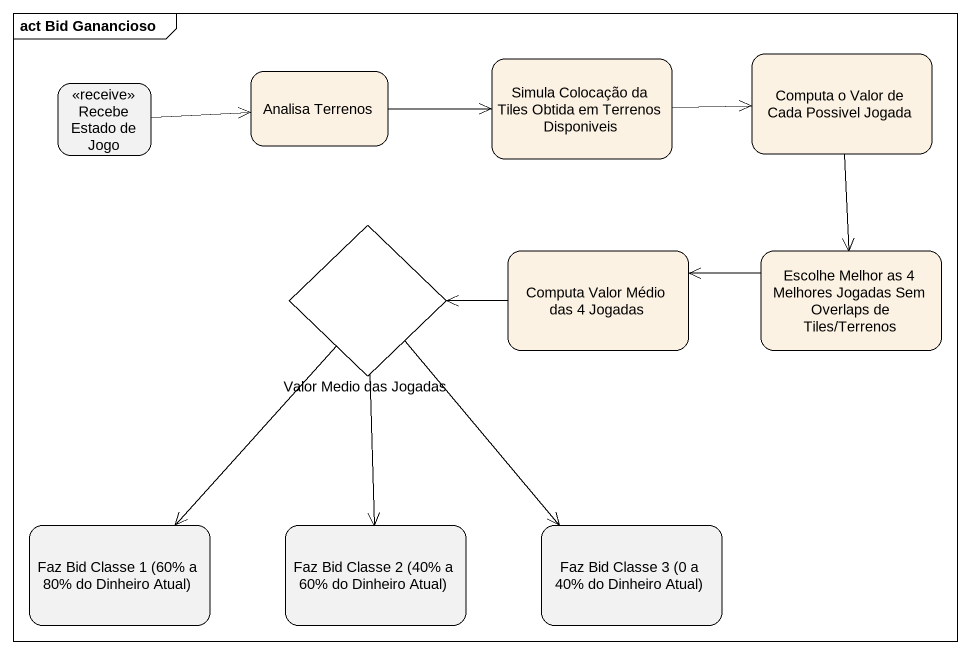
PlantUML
@startuml
mainframe act Bid Ganancioso
hide empty description
state "Recebe Estado de Jogo" as Recebe_Estado_de_Jogo <<receive>>
state "Analisa Terrenos" as Analisa_Terrenos #FCF2E3
state "Simula Colocação da Tiles Obtida em Terrenos Disponiveis" as Simula_Colocação_da_Tiles #FCF2E3
state "Computa o Valor de Cada Possivel Jogada" as Computa_o_Valor_de_Cada #FCF2E3
state "Valor Medio das Jogadas" as Valor_Medio_das_Jogadas <<choice>>
state "Computa Valor Médio das 4 Jogadas" as Computa_Valor_Médio_das_4 #FCF2E3
state "Escolhe Melhor as 4 Melhores Jogadas Sem Overlaps de Tiles/Terrenos" as Escolhe_Melhor_as_4 #FCF2E3
state "Faz Bid Classe 1 (60% a 80% do Dinheiro Atual)" as Faz_Bid_Classe_1_60_a_80_do
state "Faz Bid Classe 2 (40% a 60% do Dinheiro Atual)" as Faz_Bid_Classe_2_40_a_60_do
state "Faz Bid Classe 3 (0 a 40% do Dinheiro Atual)" as Faz_Bid_Classe_3_0_a_40_do
Recebe_Estado_de_Jogo -right-> Analisa_Terrenos
Analisa_Terrenos -right-> Simula_Colocação_da_Tiles
Simula_Colocação_da_Tiles -right-> Computa_o_Valor_de_Cada
Computa_o_Valor_de_Cada --> Escolhe_Melhor_as_4
Valor_Medio_das_Jogadas --> Faz_Bid_Classe_1_60_a_80_do
Valor_Medio_das_Jogadas --> Faz_Bid_Classe_2_40_a_60_do
Valor_Medio_das_Jogadas --> Faz_Bid_Classe_3_0_a_40_do
Computa_Valor_Médio_das_4 -left-> Valor_Medio_das_Jogadas
Escolhe_Melhor_as_4 -left-> Computa_Valor_Médio_das_4
@enduml
